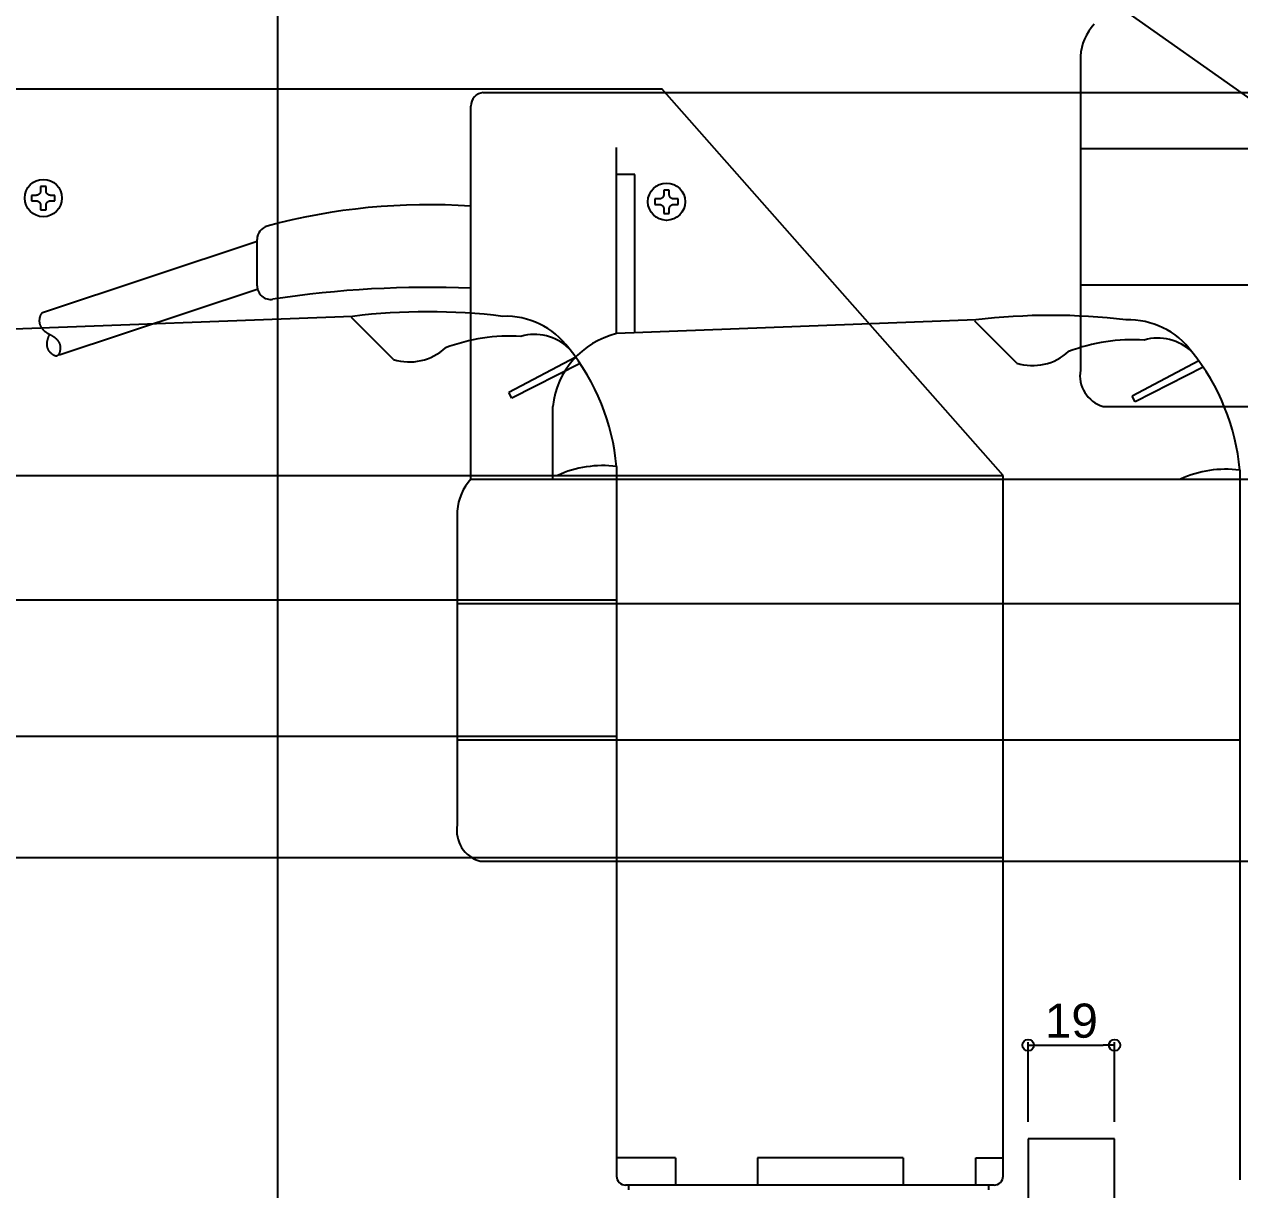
# Model space of a CAD drawing. Header units: millimetres. Extents: x -2880 to 3894, y -2977 to 4857.
# Drawn here: x -55.7 to 211.5, y 203 to 459.2 of the extents above; entities that cross this region are included whole.
import ezdxf

# ---------------------------------------------------------------- set-up
doc = ezdxf.new("R2010")
doc.units = ezdxf.units.MM
doc.header["$MEASUREMENT"] = 0
for name, color, linetype in [('_1-0_', 7, 'Continuous'), ('gauge', 1, 'Continuous'), ('KB', 7, 'Continuous')]:
    doc.layers.add(name, color=color, linetype=linetype)
doc.styles.get("Standard").update_dxf_attribs({"font": 'arial.ttf'})
doc.dimstyles.new('コピー ～ 一般寸法', dxfattribs={"dimscale": 0.5, "dimtxt": 15, "dimasz": 5, "dimexe": 1.25, "dimexo": 7.5, "dimgap": 3, "dimtad": 1, "dimdec": 1, "dimdsep": 46, "dimtxsty": 'Standard', "dimblk": 'ORIGIN', "dimcen": 0, "dimclrd": 256, "dimclre": 256, "dimclrt": 256, "dimadec": 0, "dimazin": 0, "dimtfac": 1, "dimtdec": 1, "dimtmove": 0, "dimatfit": 3, "dimfxl": 0, "dimarcsym": 0})

# ---------------------------------------------------------------- blocks, each defined once
blk = doc.blocks.new('_Origin')
at = {"color": 0, "linetype": 'ByBlock', "lineweight": -2}
blk.add_line((0, 0), (-1, 0), dxfattribs=at)
blk.add_circle((0, 0), 0.5, dxfattribs=at)
blk = doc.blocks.new('*D151')
at = {"layer": 'Defpoints', "color": 0}
for p in [(183.97, 234.82), (164.97, 214.24), (183.97, 214.24)]:
    blk.add_point(p, dxfattribs=at)
at = {"layer": 'KB', "lineweight": -2}
for p, q in [((164.97, 217.99), (164.97, 235.45)), ((183.97, 217.99), (183.97, 235.45)), ((167.47, 234.82), (181.47, 234.82))]:
    blk.add_line(p, q, dxfattribs=at)
at = {"layer": 'KB', "lineweight": -2, "xscale": 2.5, "yscale": 2.5, "zscale": 2.5, "rotation": 180}
blk.add_blockref('_Origin', (164.97, 234.82), dxfattribs=at)
at = {"layer": 'KB', "lineweight": -2, "xscale": 2.5, "yscale": 2.5, "zscale": 2.5}
blk.add_blockref('_Origin', (183.97, 234.82), dxfattribs=at)
at = {"layer": 'KB', "insert": (174.47, 240.15), "char_height": 7.5, "attachment_point": 5}
blk.add_mtext('19', dxfattribs=at)

msp = doc.modelspace()

# ---------------------------------------------------------------- linework, layer by layer
at = {"layer": '_1-0_', "color": 3, "linetype": 'Continuous'}
for p, q in [((176.472, 452.239), (176.472, 383.239)), ((-91.822, 445.039), (84.472, 445.039)), ((45.178, 444.239), (221.472, 444.239)), ((159.472, 360.039), (84.472, 445.039)), ((42.472, 359.239), (42.472, 441.253)), ((74.472, 391.239), (74.472, 432.173)), ((348.472, 431.865), (176.472, 431.865)), ((78.472, 426.239), (74.472, 426.239)), ((78.472, 391.479), (78.472, 426.239)), ((-52.244, 422.158), (-52.256, 422.137)), ((-52.233, 422.179), (-52.244, 422.158)), ((-52.223, 422.201), (-52.233, 422.179)), ((-52.213, 422.223), (-52.223, 422.201)), ((-52.203, 422.245), (-52.213, 422.223)), ((-52.194, 422.267), (-52.203, 422.245)), ((-52.186, 422.29), (-52.194, 422.267)), ((-52.178, 422.313), (-52.186, 422.29)), ((-52.171, 422.336), (-52.178, 422.313)), ((-52.164, 422.359), (-52.171, 422.336)), ((-52.158, 422.382), (-52.164, 422.359)), ((-52.152, 422.405), (-52.158, 422.382)), ((-52.147, 422.429), (-52.152, 422.405)), ((-52.143, 422.453), (-52.147, 422.429)), ((-52.139, 422.476), (-52.143, 422.453)), ((-52.136, 422.5), (-52.139, 422.476)), ((-52.133, 422.524), (-52.136, 422.5)), ((-52.131, 422.548), (-52.133, 422.524)), ((-52.13, 422.572), (-52.131, 422.548)), ((-52.129, 422.596), (-52.13, 422.572)), ((-52.128, 422.62), (-52.129, 422.596)), ((-50.928, 423.602), (-52.128, 423.602)), ((-52.128, 423.602), (-52.128, 422.62)), ((-50.928, 422.62), (-50.928, 423.602)), ((-50.928, 422.596), (-50.928, 422.62)), ((-50.927, 422.572), (-50.928, 422.596)), ((-50.926, 422.548), (-50.927, 422.572)), ((-50.924, 422.524), (-50.926, 422.548)), ((-50.921, 422.5), (-50.924, 422.524)), ((-50.918, 422.476), (-50.921, 422.5)), ((-50.914, 422.453), (-50.918, 422.476)), ((-50.91, 422.429), (-50.914, 422.453)), ((-50.905, 422.405), (-50.91, 422.429)), ((-50.899, 422.382), (-50.905, 422.405)), ((-50.893, 422.359), (-50.899, 422.382)), ((-50.886, 422.336), (-50.893, 422.359)), ((-50.879, 422.313), (-50.886, 422.336)), ((-50.871, 422.29), (-50.879, 422.313)), ((-50.863, 422.267), (-50.871, 422.29)), ((-50.854, 422.245), (-50.863, 422.267)), ((-50.844, 422.223), (-50.854, 422.245)), ((-50.834, 422.201), (-50.844, 422.223)), ((-50.824, 422.179), (-50.834, 422.201)), ((-50.813, 422.158), (-50.824, 422.179)), ((-50.801, 422.137), (-50.813, 422.158)), ((86.072, 422.802), (84.872, 422.802)), ((84.872, 422.802), (84.872, 421.82)), ((86.072, 421.82), (86.072, 422.802)), ((-53.11, 421.639), (-54.091, 421.639)), ((-54.091, 421.639), (-54.091, 420.439)), ((-54.091, 420.439), (-53.11, 420.439)), ((-53.086, 421.639), (-53.11, 421.639)), ((-53.11, 420.439), (-53.086, 420.439)), ((-53.062, 421.64), (-53.086, 421.639)), ((-53.086, 420.439), (-53.062, 420.438)), ((-53.038, 421.642), (-53.062, 421.64)), ((-53.062, 420.438), (-53.038, 420.437)), ((-53.014, 421.644), (-53.038, 421.642)), ((-53.038, 420.437), (-53.014, 420.435)), ((-52.99, 421.647), (-53.014, 421.644)), ((-53.014, 420.435), (-52.99, 420.432)), ((-52.966, 421.65), (-52.99, 421.647)), ((-52.99, 420.432), (-52.966, 420.429)), ((-52.942, 421.654), (-52.966, 421.65)), ((-52.966, 420.429), (-52.942, 420.425)), ((-52.919, 421.658), (-52.942, 421.654)), ((-52.942, 420.425), (-52.919, 420.42)), ((-52.895, 421.663), (-52.919, 421.658)), ((-52.919, 420.42), (-52.895, 420.415)), ((-52.871, 421.669), (-52.895, 421.663)), ((-52.895, 420.415), (-52.871, 420.41)), ((-52.848, 421.675), (-52.871, 421.669)), ((-52.871, 420.41), (-52.848, 420.404)), ((-52.825, 421.681), (-52.848, 421.675)), ((-52.848, 420.404), (-52.825, 420.397)), ((-52.802, 421.689), (-52.825, 421.681)), ((-52.825, 420.397), (-52.802, 420.39)), ((-52.779, 421.697), (-52.802, 421.689)), ((-52.802, 420.39), (-52.779, 420.382)), ((-52.757, 421.705), (-52.779, 421.697)), ((-52.779, 420.382), (-52.757, 420.374)), ((-52.734, 421.714), (-52.757, 421.705)), ((-52.757, 420.374), (-52.734, 420.365)), ((-52.712, 421.723), (-52.734, 421.714)), ((-52.734, 420.365), (-52.712, 420.355)), ((-52.69, 421.733), (-52.712, 421.723)), ((-52.712, 420.355), (-52.69, 420.345)), ((-52.669, 421.744), (-52.69, 421.733)), ((-52.69, 420.345), (-52.669, 420.335)), ((-52.647, 421.755), (-52.669, 421.744)), ((-52.669, 420.335), (-52.647, 420.323)), ((-52.626, 421.767), (-52.647, 421.755)), ((-52.647, 420.323), (-52.626, 420.312)), ((-52.605, 421.779), (-52.626, 421.767)), ((-52.626, 420.312), (-52.605, 420.3)), ((-52.585, 421.791), (-52.605, 421.779)), ((-52.605, 420.3), (-52.585, 420.287)), ((-52.565, 421.805), (-52.585, 421.791)), ((-52.585, 420.287), (-52.565, 420.274)), ((-52.545, 421.818), (-52.565, 421.805)), ((-52.565, 420.274), (-52.545, 420.26)), ((-52.525, 421.832), (-52.545, 421.818)), ((-52.545, 420.26), (-52.525, 420.246)), ((-52.506, 421.847), (-52.525, 421.832)), ((-52.525, 420.246), (-52.506, 420.232)), ((-52.487, 421.862), (-52.506, 421.847)), ((-52.506, 420.232), (-52.487, 420.217)), ((-52.469, 421.877), (-52.487, 421.862)), ((-52.487, 420.217), (-52.469, 420.201)), ((-52.451, 421.893), (-52.469, 421.877)), ((-52.469, 420.201), (-52.451, 420.185)), ((-52.433, 421.91), (-52.451, 421.893)), ((-52.451, 420.185), (-52.433, 420.169)), ((-52.416, 421.927), (-52.433, 421.91)), ((-52.433, 420.169), (-52.416, 420.152)), ((-52.399, 421.944), (-52.416, 421.927)), ((-52.416, 420.152), (-52.399, 420.135)), ((-52.383, 421.961), (-52.399, 421.944)), ((-52.399, 420.135), (-52.383, 420.117)), ((-52.367, 421.979), (-52.383, 421.961)), ((-52.383, 420.117), (-52.367, 420.099)), ((-52.351, 421.998), (-52.367, 421.979)), ((-52.367, 420.099), (-52.351, 420.081)), ((-52.336, 422.017), (-52.351, 421.998)), ((-52.351, 420.081), (-52.336, 420.062)), ((-52.322, 422.036), (-52.336, 422.017)), ((-52.336, 420.062), (-52.322, 420.043)), ((-52.308, 422.055), (-52.322, 422.036)), ((-52.322, 420.043), (-52.308, 420.023)), ((-52.294, 422.075), (-52.308, 422.055)), ((-52.308, 420.023), (-52.294, 420.003)), ((-52.281, 422.095), (-52.294, 422.075)), ((-52.294, 420.003), (-52.281, 419.983)), ((-52.268, 422.116), (-52.281, 422.095)), ((-52.281, 419.983), (-52.268, 419.963)), ((-52.256, 422.137), (-52.268, 422.116)), ((-52.268, 419.963), (-52.256, 419.942)), ((-52.256, 419.942), (-52.244, 419.921)), ((-52.244, 419.921), (-52.233, 419.899)), ((-52.233, 419.899), (-52.223, 419.878)), ((-52.223, 419.878), (-52.213, 419.856)), ((-52.213, 419.856), (-52.203, 419.834)), ((-52.203, 419.834), (-52.194, 419.811)), ((-52.194, 419.811), (-52.186, 419.789)), ((-52.186, 419.789), (-52.178, 419.766)), ((-52.178, 419.766), (-52.171, 419.743)), ((-52.171, 419.743), (-52.164, 419.72)), ((-52.164, 419.72), (-52.158, 419.696)), ((-52.158, 419.696), (-52.152, 419.673)), ((-52.152, 419.673), (-52.147, 419.649)), ((-52.147, 419.649), (-52.143, 419.626)), ((-52.143, 419.626), (-52.139, 419.602)), ((-52.139, 419.602), (-52.136, 419.578)), ((-52.136, 419.578), (-52.133, 419.554)), ((-52.133, 419.554), (-52.131, 419.53)), ((-52.131, 419.53), (-52.13, 419.506)), ((-52.13, 419.506), (-52.129, 419.482)), ((-52.129, 419.482), (-52.128, 419.458)), ((-50.928, 419.482), (-50.927, 419.506)), ((-50.928, 419.458), (-50.928, 419.482)), ((-50.927, 419.506), (-50.926, 419.53)), ((-50.926, 419.53), (-50.924, 419.554)), ((-50.924, 419.554), (-50.921, 419.578)), ((-50.921, 419.578), (-50.918, 419.602)), ((-50.918, 419.602), (-50.914, 419.626)), ((-50.914, 419.626), (-50.91, 419.649)), ((-50.91, 419.649), (-50.905, 419.673)), ((-50.905, 419.673), (-50.899, 419.696)), ((-50.899, 419.696), (-50.893, 419.72)), ((-50.893, 419.72), (-50.886, 419.743)), ((-50.886, 419.743), (-50.879, 419.766)), ((-50.879, 419.766), (-50.871, 419.789)), ((-50.871, 419.789), (-50.863, 419.811)), ((-50.863, 419.811), (-50.854, 419.834)), ((-50.854, 419.834), (-50.844, 419.856)), ((-50.844, 419.856), (-50.834, 419.878)), ((-50.834, 419.878), (-50.824, 419.899)), ((-50.824, 419.899), (-50.813, 419.921)), ((-50.813, 419.921), (-50.801, 419.942)), ((-50.789, 422.116), (-50.801, 422.137)), ((-50.801, 419.942), (-50.789, 419.963)), ((-50.776, 422.095), (-50.789, 422.116)), ((-50.789, 419.963), (-50.776, 419.983)), ((-50.763, 422.075), (-50.776, 422.095)), ((-50.776, 419.983), (-50.763, 420.003)), ((-50.749, 422.055), (-50.763, 422.075)), ((-50.763, 420.003), (-50.749, 420.023)), ((-50.735, 422.036), (-50.749, 422.055)), ((-50.749, 420.023), (-50.735, 420.043)), ((-50.721, 422.017), (-50.735, 422.036)), ((-50.735, 420.043), (-50.721, 420.062)), ((-50.706, 421.998), (-50.721, 422.017)), ((-50.721, 420.062), (-50.706, 420.081)), ((-50.69, 421.979), (-50.706, 421.998)), ((-50.706, 420.081), (-50.69, 420.099)), ((-50.674, 421.961), (-50.69, 421.979)), ((-50.69, 420.099), (-50.674, 420.117)), ((-50.658, 421.944), (-50.674, 421.961)), ((-50.674, 420.117), (-50.658, 420.135)), ((-50.641, 421.927), (-50.658, 421.944)), ((-50.658, 420.135), (-50.641, 420.152)), ((-50.624, 421.91), (-50.641, 421.927)), ((-50.641, 420.152), (-50.624, 420.169)), ((-50.606, 421.893), (-50.624, 421.91)), ((-50.624, 420.169), (-50.606, 420.185)), ((-50.588, 421.877), (-50.606, 421.893)), ((-50.606, 420.185), (-50.588, 420.201)), ((-50.57, 421.862), (-50.588, 421.877)), ((-50.588, 420.201), (-50.57, 420.217)), ((-50.551, 421.847), (-50.57, 421.862)), ((-50.57, 420.217), (-50.551, 420.232)), ((-50.532, 421.832), (-50.551, 421.847)), ((-50.551, 420.232), (-50.532, 420.246)), ((-50.512, 421.818), (-50.532, 421.832)), ((-50.532, 420.246), (-50.512, 420.26)), ((-50.492, 421.805), (-50.512, 421.818)), ((-50.512, 420.26), (-50.492, 420.274)), ((-50.472, 421.791), (-50.492, 421.805)), ((-50.492, 420.274), (-50.472, 420.287)), ((-50.452, 421.779), (-50.472, 421.791)), ((-50.472, 420.287), (-50.452, 420.3)), ((-50.431, 421.767), (-50.452, 421.779)), ((-50.452, 420.3), (-50.431, 420.312)), ((-50.41, 421.755), (-50.431, 421.767)), ((-50.431, 420.312), (-50.41, 420.323)), ((-50.388, 421.744), (-50.41, 421.755)), ((-50.41, 420.323), (-50.388, 420.335)), ((-50.367, 421.733), (-50.388, 421.744)), ((-50.388, 420.335), (-50.367, 420.345)), ((-50.345, 421.723), (-50.367, 421.733)), ((-50.367, 420.345), (-50.345, 420.355)), ((-50.323, 421.714), (-50.345, 421.723)), ((-50.345, 420.355), (-50.323, 420.365)), ((-50.3, 421.705), (-50.323, 421.714)), ((-50.323, 420.365), (-50.3, 420.374)), ((-50.278, 421.697), (-50.3, 421.705)), ((-50.3, 420.374), (-50.278, 420.382)), ((-50.255, 421.689), (-50.278, 421.697)), ((-50.278, 420.382), (-50.255, 420.39)), ((-50.232, 421.681), (-50.255, 421.689)), ((-50.255, 420.39), (-50.232, 420.397)), ((-50.209, 421.675), (-50.232, 421.681)), ((-50.232, 420.397), (-50.209, 420.404)), ((-50.185, 421.669), (-50.209, 421.675)), ((-50.209, 420.404), (-50.185, 420.41)), ((-50.162, 421.663), (-50.185, 421.669)), ((-50.185, 420.41), (-50.162, 420.415)), ((-50.138, 421.658), (-50.162, 421.663)), ((-50.162, 420.415), (-50.138, 420.42)), ((-50.115, 421.654), (-50.138, 421.658)), ((-50.138, 420.42), (-50.115, 420.425)), ((-50.091, 421.65), (-50.115, 421.654)), ((-50.115, 420.425), (-50.091, 420.429)), ((-50.067, 421.647), (-50.091, 421.65)), ((-50.091, 420.429), (-50.067, 420.432)), ((-50.043, 421.644), (-50.067, 421.647)), ((-50.067, 420.432), (-50.043, 420.435)), ((-50.019, 421.642), (-50.043, 421.644)), ((-50.043, 420.435), (-50.019, 420.437)), ((-49.995, 421.64), (-50.019, 421.642)), ((-50.019, 420.437), (-49.995, 420.438)), ((-49.971, 421.639), (-49.995, 421.64)), ((-49.995, 420.438), (-49.971, 420.439)), ((-49.947, 421.639), (-49.971, 421.639)), ((-49.971, 420.439), (-49.947, 420.439)), ((-48.966, 421.639), (-49.947, 421.639)), ((-49.947, 420.439), (-48.966, 420.439)), ((-48.966, 420.439), (-48.966, 421.639)), ((83.89, 420.839), (82.909, 420.839)), ((82.909, 420.839), (82.909, 419.639)), ((82.909, 419.639), (83.89, 419.639)), ((83.914, 420.839), (83.89, 420.839)), ((83.89, 419.639), (83.914, 419.639)), ((83.938, 420.84), (83.914, 420.839)), ((83.914, 419.639), (83.938, 419.638)), ((83.962, 420.842), (83.938, 420.84)), ((83.938, 419.638), (83.962, 419.636)), ((83.986, 420.844), (83.962, 420.842)), ((83.962, 419.636), (83.986, 419.634)), ((84.01, 420.846), (83.986, 420.844)), ((83.986, 419.634), (84.01, 419.632)), ((84.034, 420.85), (84.01, 420.846)), ((84.01, 419.632), (84.034, 419.628)), ((84.058, 420.853), (84.034, 420.85)), ((84.034, 419.628), (84.058, 419.625)), ((84.081, 420.858), (84.058, 420.853)), ((84.058, 419.625), (84.081, 419.62)), ((84.105, 420.863), (84.081, 420.858)), ((84.081, 419.62), (84.105, 419.615)), ((84.129, 420.868), (84.105, 420.863)), ((84.105, 419.615), (84.129, 419.61)), ((84.152, 420.875), (84.129, 420.868)), ((84.129, 419.61), (84.152, 419.604)), ((84.175, 420.881), (84.152, 420.875)), ((84.152, 419.604), (84.175, 419.597)), ((84.198, 420.889), (84.175, 420.881)), ((84.175, 419.597), (84.198, 419.59)), ((84.221, 420.896), (84.198, 420.889)), ((84.198, 419.59), (84.221, 419.582)), ((84.243, 420.905), (84.221, 420.896)), ((84.221, 419.582), (84.243, 419.573)), ((84.266, 420.914), (84.243, 420.905)), ((84.243, 419.573), (84.266, 419.564)), ((84.288, 420.923), (84.266, 420.914)), ((84.266, 419.564), (84.288, 419.555)), ((84.31, 420.933), (84.288, 420.923)), ((84.288, 419.555), (84.31, 419.545)), ((84.331, 420.944), (84.31, 420.933)), ((84.31, 419.545), (84.331, 419.534)), ((84.353, 420.955), (84.331, 420.944)), ((84.331, 419.534), (84.353, 419.523)), ((84.374, 420.966), (84.353, 420.955)), ((84.353, 419.523), (84.374, 419.512)), ((84.395, 420.979), (84.374, 420.966)), ((84.374, 419.512), (84.395, 419.5)), ((84.415, 420.991), (84.395, 420.979)), ((84.395, 419.5), (84.415, 419.487)), ((84.435, 421.004), (84.415, 420.991)), ((84.415, 419.487), (84.435, 419.474)), ((84.455, 421.018), (84.435, 421.004)), ((84.435, 419.474), (84.455, 419.46)), ((84.475, 421.032), (84.455, 421.018)), ((84.494, 421.047), (84.475, 421.032)), ((84.513, 421.062), (84.494, 421.047)), ((84.531, 421.077), (84.513, 421.062)), ((84.549, 421.093), (84.531, 421.077)), ((84.567, 421.11), (84.549, 421.093)), ((84.584, 421.126), (84.567, 421.11)), ((84.601, 421.144), (84.584, 421.126)), ((84.617, 421.161), (84.601, 421.144)), ((84.633, 421.179), (84.617, 421.161)), ((84.649, 421.198), (84.633, 421.179)), ((84.664, 421.217), (84.649, 421.198)), ((84.678, 421.236), (84.664, 421.217)), ((84.692, 421.255), (84.678, 421.236)), ((84.706, 421.275), (84.692, 421.255)), ((84.719, 421.295), (84.706, 421.275)), ((84.732, 421.316), (84.719, 421.295)), ((84.744, 421.337), (84.732, 421.316)), ((84.756, 421.358), (84.744, 421.337)), ((84.767, 421.379), (84.756, 421.358)), ((84.777, 421.401), (84.767, 421.379)), ((84.787, 421.423), (84.777, 421.401)), ((84.797, 421.445), (84.787, 421.423)), ((84.806, 421.467), (84.797, 421.445)), ((84.814, 421.49), (84.806, 421.467)), ((84.822, 421.512), (84.814, 421.49)), ((84.829, 421.535), (84.822, 421.512)), ((84.836, 421.559), (84.829, 421.535)), ((84.842, 421.582), (84.836, 421.559)), ((84.848, 421.605), (84.842, 421.582)), ((84.853, 421.629), (84.848, 421.605)), ((84.857, 421.653), (84.853, 421.629)), ((84.861, 421.676), (84.857, 421.653)), ((84.864, 421.7), (84.861, 421.676)), ((84.867, 421.724), (84.864, 421.7)), ((84.869, 421.748), (84.867, 421.724)), ((84.87, 421.772), (84.869, 421.748)), ((84.871, 421.796), (84.87, 421.772)), ((84.872, 421.82), (84.871, 421.796)), ((86.072, 421.796), (86.072, 421.82)), ((86.073, 421.772), (86.072, 421.796)), ((86.074, 421.748), (86.073, 421.772)), ((86.076, 421.724), (86.074, 421.748)), ((86.079, 421.7), (86.076, 421.724)), ((86.082, 421.676), (86.079, 421.7)), ((86.086, 421.653), (86.082, 421.676)), ((86.09, 421.629), (86.086, 421.653)), ((86.095, 421.605), (86.09, 421.629)), ((86.101, 421.582), (86.095, 421.605)), ((86.107, 421.559), (86.101, 421.582)), ((86.114, 421.535), (86.107, 421.559)), ((86.121, 421.512), (86.114, 421.535)), ((86.129, 421.49), (86.121, 421.512)), ((86.137, 421.467), (86.129, 421.49)), ((86.146, 421.445), (86.137, 421.467)), ((86.156, 421.423), (86.146, 421.445)), ((86.166, 421.401), (86.156, 421.423)), ((86.176, 421.379), (86.166, 421.401)), ((86.187, 421.358), (86.176, 421.379)), ((86.199, 421.337), (86.187, 421.358)), ((86.211, 421.316), (86.199, 421.337)), ((86.224, 421.295), (86.211, 421.316)), ((86.237, 421.275), (86.224, 421.295)), ((86.251, 421.255), (86.237, 421.275)), ((86.265, 421.236), (86.251, 421.255)), ((86.279, 421.217), (86.265, 421.236)), ((86.294, 421.198), (86.279, 421.217)), ((86.31, 421.179), (86.294, 421.198)), ((86.326, 421.161), (86.31, 421.179)), ((86.342, 421.144), (86.326, 421.161)), ((86.359, 421.126), (86.342, 421.144)), ((86.376, 421.11), (86.359, 421.126)), ((86.394, 421.093), (86.376, 421.11)), ((86.412, 421.077), (86.394, 421.093)), ((86.43, 421.062), (86.412, 421.077)), ((86.449, 421.047), (86.43, 421.062)), ((86.468, 421.032), (86.449, 421.047)), ((86.488, 421.018), (86.468, 421.032)), ((86.508, 421.004), (86.488, 421.018)), ((86.488, 419.46), (86.508, 419.474)), ((86.528, 420.991), (86.508, 421.004)), ((86.508, 419.474), (86.528, 419.487)), ((86.548, 420.979), (86.528, 420.991)), ((86.528, 419.487), (86.548, 419.5)), ((86.569, 420.966), (86.548, 420.979)), ((86.548, 419.5), (86.569, 419.512)), ((86.59, 420.955), (86.569, 420.966)), ((86.569, 419.512), (86.59, 419.523)), ((86.612, 420.944), (86.59, 420.955)), ((86.59, 419.523), (86.612, 419.534)), ((86.633, 420.933), (86.612, 420.944)), ((86.612, 419.534), (86.633, 419.545)), ((86.655, 420.923), (86.633, 420.933)), ((86.633, 419.545), (86.655, 419.555)), ((86.677, 420.914), (86.655, 420.923)), ((86.655, 419.555), (86.677, 419.564)), ((86.7, 420.905), (86.677, 420.914)), ((86.677, 419.564), (86.7, 419.573)), ((86.722, 420.896), (86.7, 420.905)), ((86.7, 419.573), (86.722, 419.582)), ((86.745, 420.889), (86.722, 420.896)), ((86.722, 419.582), (86.745, 419.59)), ((86.768, 420.881), (86.745, 420.889)), ((86.745, 419.59), (86.768, 419.597)), ((86.791, 420.875), (86.768, 420.881)), ((86.768, 419.597), (86.791, 419.604)), ((86.815, 420.868), (86.791, 420.875)), ((86.791, 419.604), (86.815, 419.61)), ((86.838, 420.863), (86.815, 420.868)), ((86.815, 419.61), (86.838, 419.615)), ((86.862, 420.858), (86.838, 420.863)), ((86.838, 419.615), (86.862, 419.62)), ((86.885, 420.853), (86.862, 420.858)), ((86.862, 419.62), (86.885, 419.625)), ((86.909, 420.85), (86.885, 420.853)), ((86.885, 419.625), (86.909, 419.628)), ((86.933, 420.846), (86.909, 420.85)), ((86.909, 419.628), (86.933, 419.632)), ((86.957, 420.844), (86.933, 420.846)), ((86.933, 419.632), (86.957, 419.634)), ((86.981, 420.842), (86.957, 420.844)), ((86.957, 419.634), (86.981, 419.636)), ((87.005, 420.84), (86.981, 420.842)), ((86.981, 419.636), (87.005, 419.638)), ((87.029, 420.839), (87.005, 420.84)), ((87.005, 419.638), (87.029, 419.639)), ((87.053, 420.839), (87.029, 420.839)), ((87.029, 419.639), (87.053, 419.639)), ((88.034, 420.839), (87.053, 420.839)), ((87.053, 419.639), (88.034, 419.639)), ((88.034, 419.639), (88.034, 420.839)), ((-52.128, 419.458), (-52.128, 418.477)), ((-52.128, 418.477), (-50.928, 418.477)), ((-50.928, 418.477), (-50.928, 419.458)), ((84.455, 419.46), (84.475, 419.446)), ((84.475, 419.446), (84.494, 419.431)), ((84.494, 419.431), (84.513, 419.416)), ((84.513, 419.416), (84.531, 419.401)), ((84.531, 419.401), (84.549, 419.385)), ((84.549, 419.385), (84.567, 419.369)), ((84.567, 419.369), (84.584, 419.352)), ((84.584, 419.352), (84.601, 419.334)), ((84.601, 419.334), (84.617, 419.317)), ((84.617, 419.317), (84.633, 419.299)), ((84.633, 419.299), (84.649, 419.28)), ((84.649, 419.28), (84.664, 419.262)), ((84.664, 419.262), (84.678, 419.242)), ((84.678, 419.242), (84.692, 419.223)), ((84.692, 419.223), (84.706, 419.203)), ((84.706, 419.203), (84.719, 419.183)), ((84.719, 419.183), (84.732, 419.162)), ((84.732, 419.162), (84.744, 419.142)), ((84.744, 419.142), (84.756, 419.12)), ((84.756, 419.12), (84.767, 419.099)), ((84.767, 419.099), (84.777, 419.077)), ((84.777, 419.077), (84.787, 419.056)), ((84.787, 419.056), (84.797, 419.033)), ((84.797, 419.033), (84.806, 419.011)), ((84.806, 419.011), (84.814, 418.988)), ((84.814, 418.988), (84.822, 418.966)), ((84.822, 418.966), (84.829, 418.943)), ((84.829, 418.943), (84.836, 418.92)), ((84.836, 418.92), (84.842, 418.896)), ((84.842, 418.896), (84.848, 418.873)), ((84.848, 418.873), (84.853, 418.849)), ((84.853, 418.849), (84.857, 418.826)), ((84.857, 418.826), (84.861, 418.802)), ((84.861, 418.802), (84.864, 418.778)), ((84.864, 418.778), (84.867, 418.754)), ((84.867, 418.754), (84.869, 418.73)), ((84.869, 418.73), (84.87, 418.706)), ((84.87, 418.706), (84.871, 418.682)), ((84.871, 418.682), (84.872, 418.658)), ((84.872, 418.658), (84.872, 417.677)), ((84.872, 417.677), (86.072, 417.677)), ((86.072, 418.682), (86.073, 418.706)), ((86.072, 418.658), (86.072, 418.682)), ((86.072, 417.677), (86.072, 418.658)), ((86.073, 418.706), (86.074, 418.73)), ((86.074, 418.73), (86.076, 418.754)), ((86.076, 418.754), (86.079, 418.778)), ((86.079, 418.778), (86.082, 418.802)), ((86.082, 418.802), (86.086, 418.826)), ((86.086, 418.826), (86.09, 418.849)), ((86.09, 418.849), (86.095, 418.873)), ((86.095, 418.873), (86.101, 418.896)), ((86.101, 418.896), (86.107, 418.92)), ((86.107, 418.92), (86.114, 418.943)), ((86.114, 418.943), (86.121, 418.966)), ((86.121, 418.966), (86.129, 418.988)), ((86.129, 418.988), (86.137, 419.011)), ((86.137, 419.011), (86.146, 419.033)), ((86.146, 419.033), (86.156, 419.056)), ((86.156, 419.056), (86.166, 419.077)), ((86.166, 419.077), (86.176, 419.099)), ((86.176, 419.099), (86.187, 419.12)), ((86.187, 419.12), (86.199, 419.142)), ((86.199, 419.142), (86.211, 419.162)), ((86.211, 419.162), (86.224, 419.183)), ((86.224, 419.183), (86.237, 419.203)), ((86.237, 419.203), (86.251, 419.223)), ((86.251, 419.223), (86.265, 419.242)), ((86.265, 419.242), (86.279, 419.262)), ((86.279, 419.262), (86.294, 419.28)), ((86.294, 419.28), (86.31, 419.299)), ((86.31, 419.299), (86.326, 419.317)), ((86.326, 419.317), (86.342, 419.334)), ((86.342, 419.334), (86.359, 419.352)), ((86.359, 419.352), (86.376, 419.369)), ((86.376, 419.369), (86.394, 419.385)), ((86.394, 419.385), (86.412, 419.401)), ((86.412, 419.401), (86.43, 419.416)), ((86.43, 419.416), (86.449, 419.431)), ((86.449, 419.431), (86.468, 419.446)), ((86.468, 419.446), (86.488, 419.46)), ((-4.528, 411.51), (-51.691, 395.789)), ((-4.528, 401.759), (-4.528, 411.966)), ((-4.528, 400.969), (-48.035, 386.466)), ((348.472, 401.865), (176.472, 401.865)), ((-52.097, 395.443), (-52.107, 395.423)), ((-52.086, 395.462), (-52.097, 395.443)), ((-52.075, 395.48), (-52.086, 395.462)), ((-52.064, 395.498), (-52.075, 395.48)), ((-52.052, 395.515), (-52.064, 395.498)), ((-52.041, 395.532), (-52.052, 395.515)), ((-52.029, 395.549), (-52.041, 395.532)), ((-52.018, 395.565), (-52.029, 395.549)), ((-52.006, 395.581), (-52.018, 395.565)), ((-51.994, 395.596), (-52.006, 395.581)), ((-51.981, 395.611), (-51.994, 395.596)), ((-51.969, 395.625), (-51.981, 395.611)), ((-51.957, 395.639), (-51.969, 395.625)), ((-51.944, 395.653), (-51.957, 395.639)), ((-51.931, 395.666), (-51.944, 395.653)), ((-51.918, 395.678), (-51.931, 395.666)), ((-51.905, 395.69), (-51.918, 395.678)), ((-51.892, 395.702), (-51.905, 395.69)), ((-51.879, 395.713), (-51.892, 395.702)), ((-51.865, 395.724), (-51.879, 395.713)), ((-51.851, 395.734), (-51.865, 395.724)), ((-51.837, 395.744), (-51.851, 395.734)), ((-51.823, 395.753), (-51.837, 395.744)), ((-51.809, 395.762), (-51.823, 395.753)), ((-51.795, 395.771), (-51.809, 395.762)), ((-51.781, 395.779), (-51.795, 395.771)), ((-51.766, 395.787), (-51.781, 395.779)), ((-51.751, 395.794), (-51.766, 395.787)), ((-51.736, 395.8), (-51.751, 395.794)), ((-51.721, 395.807), (-51.736, 395.8)), ((-51.706, 395.813), (-51.721, 395.807)), ((-51.691, 395.818), (-51.706, 395.813)), ((16.472, 395.039), (-62.528, 392.039)), ((-52.414, 394.168), (-52.416, 394.102)), ((-52.416, 394.102), (-52.416, 394.038)), ((-52.416, 394.038), (-52.415, 393.973)), ((-52.415, 393.973), (-52.413, 393.909)), ((-52.41, 394.234), (-52.414, 394.168)), ((-52.413, 393.909), (-52.409, 393.845)), ((-52.405, 394.3), (-52.41, 394.234)), ((-52.409, 393.845), (-52.404, 393.782)), ((-52.399, 394.366), (-52.405, 394.3)), ((-52.404, 393.782), (-52.397, 393.719)), ((-52.391, 394.433), (-52.399, 394.366)), ((-52.397, 393.719), (-52.389, 393.657)), ((-52.381, 394.501), (-52.391, 394.433)), ((-52.389, 393.657), (-52.379, 393.595)), ((-52.371, 394.569), (-52.381, 394.501)), ((-52.379, 393.595), (-52.368, 393.533)), ((-52.365, 394.602), (-52.371, 394.569)), ((-52.368, 393.533), (-52.355, 393.472)), ((-52.359, 394.636), (-52.365, 394.602)), ((-52.352, 394.668), (-52.359, 394.636)), ((-52.355, 393.472), (-52.341, 393.411)), ((-52.346, 394.701), (-52.352, 394.668)), ((-52.34, 394.733), (-52.346, 394.701)), ((-52.341, 393.411), (-52.326, 393.351)), ((-52.333, 394.764), (-52.34, 394.733)), ((-52.326, 394.795), (-52.333, 394.764)), ((-52.319, 394.826), (-52.326, 394.795)), ((-52.326, 393.351), (-52.309, 393.291)), ((-52.312, 394.856), (-52.319, 394.826)), ((-52.305, 394.885), (-52.312, 394.856)), ((-52.309, 393.291), (-52.29, 393.232)), ((-52.297, 394.914), (-52.305, 394.885)), ((-52.29, 394.943), (-52.297, 394.914)), ((-52.282, 394.971), (-52.29, 394.943)), ((-52.29, 393.232), (-52.27, 393.173)), ((-52.274, 394.999), (-52.282, 394.971)), ((-52.266, 395.027), (-52.274, 394.999)), ((-52.27, 393.173), (-52.249, 393.114)), ((-52.258, 395.054), (-52.266, 395.027)), ((-52.25, 395.08), (-52.258, 395.054)), ((-52.241, 395.106), (-52.25, 395.08)), ((-52.249, 393.114), (-52.226, 393.056)), ((-52.233, 395.132), (-52.241, 395.106)), ((-52.224, 395.157), (-52.233, 395.132)), ((-52.226, 393.056), (-52.202, 392.998)), ((-52.215, 395.182), (-52.224, 395.157)), ((-52.206, 395.206), (-52.215, 395.182)), ((-52.197, 395.23), (-52.206, 395.206)), ((-52.202, 392.998), (-52.176, 392.941)), ((-52.188, 395.253), (-52.197, 395.23)), ((-52.178, 395.276), (-52.188, 395.253)), ((-52.168, 395.298), (-52.178, 395.276)), ((-52.176, 392.941), (-52.149, 392.884)), ((-52.159, 395.32), (-52.168, 395.298)), ((-52.149, 395.342), (-52.159, 395.32)), ((-52.139, 395.363), (-52.149, 395.342)), ((-52.149, 392.884), (-52.12, 392.828)), ((-52.128, 395.383), (-52.139, 395.363)), ((-52.118, 395.404), (-52.128, 395.383)), ((-52.12, 392.828), (-52.09, 392.771)), ((-52.107, 395.423), (-52.118, 395.404)), ((-52.09, 392.771), (-52.058, 392.716)), ((25.472, 385.562), (16.233, 394.801)), ((153.472, 394.239), (74.472, 391.239)), ((162.472, 384.762), (153.233, 394.001)), ((-52.058, 392.716), (-52.025, 392.661)), ((-52.025, 392.661), (-51.99, 392.606)), ((-51.99, 392.606), (-51.954, 392.551)), ((-51.954, 392.551), (-51.917, 392.497)), ((-51.917, 392.497), (-51.878, 392.444)), ((-51.878, 392.444), (-51.837, 392.391)), ((-51.837, 392.391), (-51.795, 392.338)), ((-51.795, 392.338), (-51.752, 392.286)), ((-51.752, 392.286), (-51.707, 392.234)), ((-51.707, 392.234), (-51.661, 392.183)), ((-51.661, 392.183), (-51.613, 392.131)), ((-51.613, 392.131), (-51.564, 392.081)), ((-51.564, 392.081), (-51.513, 392.031)), ((-51.513, 392.031), (-51.461, 391.981)), ((-51.461, 391.981), (-51.407, 391.932)), ((-51.407, 391.932), (-51.352, 391.883)), ((-51.352, 391.883), (-51.296, 391.834)), ((-51.296, 391.834), (-51.238, 391.786)), ((-51.238, 391.786), (-51.178, 391.739)), ((-51.178, 391.739), (-51.117, 391.691)), ((-51.117, 391.691), (-51.055, 391.644)), ((-51.055, 391.644), (-50.991, 391.598)), ((-50.991, 391.598), (-50.925, 391.552)), ((-50.925, 391.552), (-50.859, 391.507)), ((-50.859, 391.507), (-50.79, 391.462)), ((-50.79, 391.462), (-50.72, 391.417)), ((-50.72, 391.417), (-50.649, 391.373)), ((-50.649, 391.373), (-50.577, 391.329)), ((-50.577, 391.329), (-50.502, 391.285)), ((-50.524, 390.052), (-50.5, 390.127)), ((-50.502, 391.285), (-50.427, 391.242)), ((-50.5, 390.127), (-50.476, 390.203)), ((-50.476, 390.203), (-50.449, 390.279)), ((-50.449, 390.279), (-50.422, 390.357)), ((-50.427, 391.242), (-50.35, 391.2)), ((-50.422, 390.357), (-50.393, 390.434)), ((-50.393, 390.434), (-50.362, 390.512)), ((-50.362, 390.512), (-50.331, 390.591)), ((-50.35, 391.2), (-50.271, 391.158)), ((-50.331, 390.591), (-50.297, 390.67)), ((-50.297, 390.67), (-50.263, 390.75)), ((-50.271, 391.158), (-50.191, 391.116)), ((-50.263, 390.75), (-50.226, 390.83)), ((-50.226, 390.83), (-50.189, 390.911)), ((-50.191, 391.116), (-50.11, 391.074)), ((-50.189, 390.911), (-50.15, 390.993)), ((-50.15, 390.993), (-50.11, 391.074)), ((-50.11, 391.074), (-50.028, 391.033)), ((-50.028, 391.033), (-49.948, 390.991)), ((-49.948, 390.991), (-49.87, 390.949)), ((-49.87, 390.949), (-49.792, 390.907)), ((-49.792, 390.907), (-49.717, 390.864)), ((-49.717, 390.864), (-49.643, 390.82)), ((-49.643, 390.82), (-49.57, 390.776)), ((-49.57, 390.776), (-49.499, 390.732)), ((-49.499, 390.732), (-49.429, 390.687)), ((-49.429, 390.687), (-49.361, 390.642)), ((-49.361, 390.642), (-49.294, 390.597)), ((-49.294, 390.597), (-49.228, 390.551)), ((-49.228, 390.551), (-49.165, 390.505)), ((-49.165, 390.505), (-49.102, 390.458)), ((-49.102, 390.458), (-49.041, 390.411)), ((-49.041, 390.411), (-48.982, 390.363)), ((-48.982, 390.363), (-48.924, 390.315)), ((-48.924, 390.315), (-48.867, 390.266)), ((-48.867, 390.266), (-48.812, 390.218)), ((-48.812, 390.218), (-48.758, 390.168)), ((-48.758, 390.168), (-48.706, 390.119)), ((-48.706, 390.119), (-48.655, 390.068)), ((-50.703, 388.919), (-50.702, 388.985)), ((-50.702, 388.852), (-50.703, 388.919)), ((-50.702, 388.985), (-50.7, 389.053)), ((-50.699, 388.787), (-50.702, 388.852)), ((-50.7, 389.053), (-50.697, 389.12)), ((-50.696, 388.722), (-50.699, 388.787)), ((-50.697, 389.12), (-50.692, 389.189)), ((-50.69, 388.657), (-50.696, 388.722)), ((-50.692, 389.189), (-50.686, 389.258)), ((-50.684, 388.593), (-50.69, 388.657)), ((-50.686, 389.258), (-50.678, 389.327)), ((-50.676, 388.53), (-50.684, 388.593)), ((-50.678, 389.327), (-50.669, 389.397)), ((-50.666, 388.467), (-50.676, 388.53)), ((-50.669, 389.397), (-50.659, 389.468)), ((-50.655, 388.404), (-50.666, 388.467)), ((-50.659, 389.468), (-50.647, 389.539)), ((-50.643, 388.343), (-50.655, 388.404)), ((-50.647, 389.539), (-50.634, 389.61)), ((-50.629, 388.281), (-50.643, 388.343)), ((-50.634, 389.61), (-50.619, 389.683)), ((-50.614, 388.221), (-50.629, 388.281)), ((-50.619, 389.683), (-50.603, 389.755)), ((-50.598, 388.16), (-50.614, 388.221)), ((-50.603, 389.755), (-50.585, 389.829)), ((-50.58, 388.101), (-50.598, 388.16)), ((-50.585, 389.829), (-50.566, 389.902)), ((-50.56, 388.042), (-50.58, 388.101)), ((-50.566, 389.902), (-50.545, 389.977)), ((-50.539, 387.983), (-50.56, 388.042)), ((-50.545, 389.977), (-50.524, 390.052)), ((-50.517, 387.925), (-50.539, 387.983)), ((-50.493, 387.867), (-50.517, 387.925)), ((-50.468, 387.81), (-50.493, 387.867)), ((-50.442, 387.754), (-50.468, 387.81)), ((-50.414, 387.698), (-50.442, 387.754)), ((-50.384, 387.643), (-50.414, 387.698)), ((-50.353, 387.588), (-50.384, 387.643)), ((-50.321, 387.534), (-50.353, 387.588)), ((-50.287, 387.48), (-50.321, 387.534)), ((-50.252, 387.427), (-50.287, 387.48)), ((-50.216, 387.374), (-50.252, 387.427)), ((-48.655, 390.068), (-48.606, 390.018)), ((-48.606, 390.018), (-48.558, 389.967)), ((-48.558, 389.967), (-48.512, 389.915)), ((-48.512, 389.915), (-48.467, 389.864)), ((-48.467, 389.864), (-48.424, 389.811)), ((-48.424, 389.811), (-48.382, 389.759)), ((-48.382, 389.759), (-48.342, 389.706)), ((-48.342, 389.706), (-48.303, 389.652)), ((-48.303, 389.652), (-48.265, 389.598)), ((-48.265, 389.598), (-48.229, 389.544)), ((-48.229, 389.544), (-48.195, 389.489)), ((-48.195, 389.489), (-48.161, 389.434)), ((-48.161, 389.434), (-48.13, 389.378)), ((-48.13, 389.378), (-48.1, 389.322)), ((-48.1, 389.322), (-48.071, 389.266)), ((-48.071, 389.266), (-48.044, 389.209)), ((-48.044, 389.209), (-48.018, 389.152)), ((-48.018, 389.152), (-47.994, 389.094)), ((-47.994, 389.094), (-47.971, 389.036)), ((-47.971, 389.036), (-47.949, 388.977)), ((-47.949, 388.977), (-47.929, 388.918)), ((-47.929, 388.918), (-47.911, 388.859)), ((-47.911, 388.859), (-47.894, 388.799)), ((-47.894, 388.799), (-47.878, 388.739)), ((-47.874, 387.451), (-47.887, 387.387)), ((-47.878, 388.739), (-47.864, 388.678)), ((-47.862, 387.516), (-47.874, 387.451)), ((-47.864, 388.678), (-47.852, 388.617)), ((-47.85, 387.583), (-47.862, 387.516)), ((-47.852, 388.617), (-47.841, 388.556)), ((-47.839, 387.651), (-47.85, 387.583)), ((-47.841, 388.556), (-47.831, 388.494)), ((-47.829, 387.718), (-47.839, 387.651)), ((-47.831, 388.494), (-47.823, 388.432)), ((-47.821, 387.785), (-47.829, 387.718)), ((-47.823, 388.432), (-47.816, 388.369)), ((-47.815, 387.852), (-47.821, 387.785)), ((-47.816, 388.369), (-47.811, 388.306)), ((-47.81, 387.918), (-47.815, 387.852)), ((-47.811, 388.306), (-47.807, 388.242)), ((-47.806, 387.984), (-47.81, 387.918)), ((-47.807, 388.242), (-47.805, 388.178)), ((-47.804, 388.049), (-47.806, 387.984)), ((-47.805, 388.178), (-47.804, 388.114)), ((-47.804, 388.114), (-47.804, 388.049)), ((-50.178, 387.322), (-50.216, 387.374)), ((-50.138, 387.271), (-50.178, 387.322)), ((-50.098, 387.22), (-50.138, 387.271)), ((-50.055, 387.17), (-50.098, 387.22)), ((-50.012, 387.12), (-50.055, 387.17)), ((-49.967, 387.07), (-50.012, 387.12)), ((-49.92, 387.022), (-49.967, 387.07)), ((-49.872, 386.973), (-49.92, 387.022)), ((-49.823, 386.926), (-49.872, 386.973)), ((-49.773, 386.879), (-49.823, 386.926)), ((-49.724, 386.834), (-49.773, 386.879)), ((-49.675, 386.791), (-49.724, 386.834)), ((-49.627, 386.75), (-49.675, 386.791)), ((-49.58, 386.711), (-49.627, 386.75)), ((-49.533, 386.673), (-49.58, 386.711)), ((-49.487, 386.638), (-49.533, 386.673)), ((-49.442, 386.604), (-49.487, 386.638)), ((-49.397, 386.572), (-49.442, 386.604)), ((-49.352, 386.541), (-49.397, 386.572)), ((-49.308, 386.513), (-49.352, 386.541)), ((-49.265, 386.486), (-49.308, 386.513)), ((-49.223, 386.461), (-49.265, 386.486)), ((-49.181, 386.438), (-49.223, 386.461)), ((-49.139, 386.417), (-49.181, 386.438)), ((-49.099, 386.397), (-49.139, 386.417)), ((-49.059, 386.38), (-49.099, 386.397)), ((-49.019, 386.364), (-49.059, 386.38)), ((-48.98, 386.35), (-49.019, 386.364)), ((-48.942, 386.338), (-48.98, 386.35)), ((-48.904, 386.327), (-48.942, 386.338)), ((-48.867, 386.318), (-48.904, 386.327)), ((-48.83, 386.312), (-48.867, 386.318)), ((-48.794, 386.307), (-48.83, 386.312)), ((-48.759, 386.303), (-48.794, 386.307)), ((-48.724, 386.302), (-48.759, 386.303)), ((-48.69, 386.302), (-48.724, 386.302)), ((-48.657, 386.304), (-48.69, 386.302)), ((-48.624, 386.308), (-48.657, 386.304)), ((-48.591, 386.314), (-48.624, 386.308)), ((-48.56, 386.322), (-48.591, 386.314)), ((-48.528, 386.331), (-48.56, 386.322)), ((-48.498, 386.342), (-48.528, 386.331)), ((-48.468, 386.355), (-48.498, 386.342)), ((-48.439, 386.37), (-48.468, 386.355)), ((-48.41, 386.387), (-48.439, 386.37)), ((-48.382, 386.405), (-48.41, 386.387)), ((-48.354, 386.425), (-48.382, 386.405)), ((-48.327, 386.447), (-48.354, 386.425)), ((-48.301, 386.471), (-48.327, 386.447)), ((-48.275, 386.497), (-48.301, 386.471)), ((-48.25, 386.524), (-48.275, 386.497)), ((-48.226, 386.553), (-48.25, 386.524)), ((-48.202, 386.584), (-48.226, 386.553)), ((-48.178, 386.617), (-48.202, 386.584)), ((-48.156, 386.652), (-48.178, 386.617)), ((-48.134, 386.688), (-48.156, 386.652)), ((-48.112, 386.726), (-48.134, 386.688)), ((-48.091, 386.766), (-48.112, 386.726)), ((-48.071, 386.808), (-48.091, 386.766)), ((-48.051, 386.852), (-48.071, 386.808)), ((-48.032, 386.897), (-48.051, 386.852)), ((-48.014, 386.945), (-48.032, 386.897)), ((-47.996, 386.994), (-48.014, 386.945)), ((-47.978, 387.044), (-47.996, 386.994)), ((-47.962, 387.097), (-47.978, 387.044)), ((-47.946, 387.152), (-47.962, 387.097)), ((-47.93, 387.208), (-47.946, 387.152)), ((-47.915, 387.266), (-47.93, 387.208)), ((-47.901, 387.326), (-47.915, 387.266)), ((-47.887, 387.387), (-47.901, 387.326)), ((65.501, 386.039), (50.841, 378.281)), ((202.501, 385.239), (187.841, 377.481)), ((66.472, 384.652), (51.472, 377.039)), ((203.472, 383.852), (188.472, 376.239)), ((51.472, 377.039), (50.841, 378.281)), ((188.472, 376.239), (187.841, 377.481)), ((60.472, 359.45), (60.472, 375.239)), ((181.472, 375.239), (433.472, 375.239)), ((74.472, 362.039), (74.472, 206.039)), ((211.472, 361.239), (211.472, 205.239)), ((-94.528, 360.039), (159.472, 360.039)), ((42.472, 359.239), (296.472, 359.239)), ((159.472, 276.039), (159.472, 360.039)), ((39.472, 352.239), (39.472, 283.239)), ((74.472, 332.665), (-97.528, 332.665)), ((211.472, 331.865), (39.472, 331.865)), ((74.472, 302.665), (-97.528, 302.665)), ((211.472, 301.865), (39.472, 301.865)), ((159.472, 206.039), (159.472, 294.211)), ((-92.528, 276.039), (159.472, 276.039)), ((44.472, 275.239), (296.472, 275.239)), ((87.472, 210.039), (74.472, 210.039)), ((87.472, 210.039), (87.472, 204.039)), ((137.472, 210.039), (105.472, 210.039)), ((105.472, 210.039), (105.472, 204.039)), ((137.472, 210.039), (137.472, 204.039)), ((153.472, 204.039), (153.472, 210.039)), ((153.472, 210.039), (159.472, 210.039)), ((157.472, 204.039), (76.472, 204.039)), ((77.222, 203.039), (77.222, 204.039)), ((156.222, 204.039), (156.222, 203.039))]:
    msp.add_line(p, q, dxfattribs=at)
for centre in [(-51.528, 421.039), (85.472, 420.239)]:
    msp.add_circle(centre, 4.1, dxfattribs=at)
for centre, radius, start, end in [((187.763, 451.543), 11.313, 137.13258, 176.47023), ((45.472, 441.253), 3, 95.61751, 180.0002), ((32.972, 285.139), 134.436, 85.9478, 105.21758), ((-1.528, 411.966), 3, 105.21751, 180), ((-1.528, 401.759), 3, 180, 278.68298), ((33.472, 172.572), 228.844, 87.74609, 98.68279), ((32.972, 261.756), 134.3, 82.94288, 97.05715), ((50.136, 377.908), 17.144, 36.22397, 92.22021), ((169.972, 260.956), 134.3, 82.94288, 97.05715), ((187.136, 377.108), 17.144, 36.22397, 92.22021), ((51.138, 350.292), 40.409, 86.68937, 110.69883), ((56.472, 380.248), 10.81, 46.1115, 106.11159), ((78.827, 373.303), 18.457, 103.64867, 173.97949), ((193.472, 379.448), 10.81, 46.1115, 106.11159), ((28.972, 396.686), 11.661, 252.53427, 312.53423), ((26.712, 357.864), 47.942, 4.99626, 39.00708), ((188.138, 349.492), 40.409, 86.68937, 110.69883), ((165.972, 395.886), 11.661, 252.53427, 312.53423), ((163.712, 357.064), 47.942, 4.99626, 39.00708), ((183.367, 381.986), 7.008, 169.70242, 254.30841), ((71.472, 338.289), 23.939, 82.80078, 114.69156), ((208.472, 337.489), 23.939, 82.80078, 114.69156), ((50.763, 351.543), 11.313, 137.13258, 176.47023), ((46.367, 281.986), 7.008, 169.70242, 254.30841), ((76.472, 206.039), 2, 180, 270), ((157.472, 206.039), 2, 270, 0)]:
    msp.add_arc(centre, radius, start, end, dxfattribs=at)
at = {"layer": 'gauge'}
msp.add_line((840, 0), (0, 594), dxfattribs=at)
msp.add_lwpolyline([(0, 594), (840, 594), (840, 0), (0, 0)], close=True, dxfattribs=at)
at = {"layer": 'KB'}
for p, q in [((164.972, 214.239), (164.972, 134.239)), ((183.972, 214.239), (164.972, 214.239)), ((183.972, 134.239), (183.972, 214.239))]:
    msp.add_line(p, q, dxfattribs=at)

# ---------------------------------------------------------------- dimensions: what is measured, and where the dimension line sits
dim = msp.add_linear_dim(base=(183.972, 234.825), p1=(164.972, 214.239), p2=(183.972, 214.239), dimstyle='コピー ～ 一般寸法', dxfattribs=at)
dim.commit()
dim.dimension.update_dxf_attribs({"geometry": '*D151', "text_midpoint": (174.472, 240.154)})

doc.saveas('drawing.dxf')
